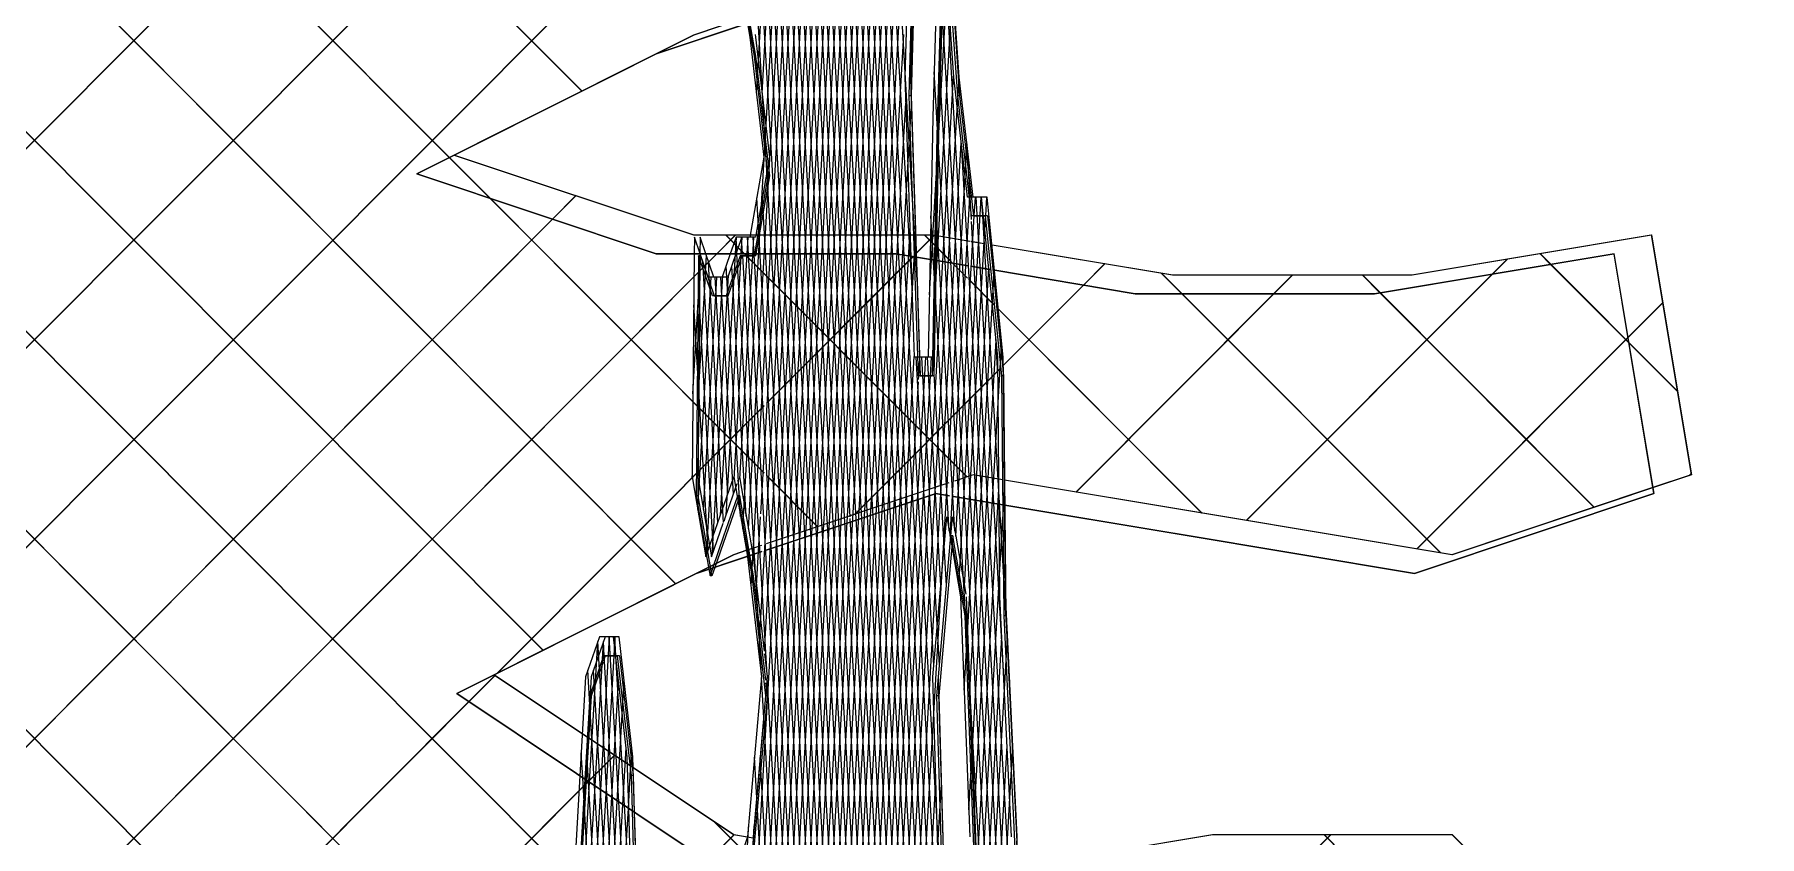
# Model space of a CAD drawing. Header units: millimetres. Extents: x -12186 to 152825, y -4386 to 9463.
# Drawn here: x 121630 to 122309, y 5401 to 5716 of the extents above; entities that cross this region are included whole.
import ezdxf

# ---------------------------------------------------------------- set-up
doc = ezdxf.new("R2010")
doc.units = ezdxf.units.MM
doc.layers.add('G-IMPT', color=8, linetype='Continuous', lineweight=5)
doc.layers.add('L-PLNT', color=71, linetype='Continuous', lineweight=5)

# ---------------------------------------------------------------- blocks, each defined once
blk = doc.blocks.new('SVA_Shades of Green Tree - Australian_Tree_based_on_Leopard_Tree_2901-V502-Section 4')
at = {"layer": 'G-IMPT'}
for p, q in [((-37530.71, 5067.74), (-37478.25, 5973.54)), ((-37610.19, 5474.09), (-38102.97, 5967.7)), ((-37557.99, 5500.23), (-38022.05, 5965.07)), ((-37528.49, 5067.74), (-37476.51, 5965.41)), ((-37528.42, 5499.38), (-37501.5, 5964.23)), ((-37525.39, 5473.25), (-37496.8, 5966.86)), ((-37449.4, 5111.18), (-37498.95, 5966.86)), ((-38798.14, 4685.3), (-37530.07, 5955.51)), ((-37610.32, 5474.09), (-38095.72, 5960.31)), ((-37456.48, 4684.45), (-37530.04, 5954.66)), ((-37524.56, 5527.73), (-37499.67, 5957.5)), ((-37523.14, 5473.82), (-37495.02, 5959.46)), ((-37452.43, 5085.05), (-37503.08, 5959.69)), ((-37453.82, 5147.27), (-37500.58, 5954.88)), ((-37447.18, 5111.18), (-37496.31, 5959.46)), ((-37530.05, 5315.26), (-38161.72, 5947.99)), ((-37529.92, 5315.26), (-38161.59, 5947.99)), ((-37773.82, 5716.29), (-38010.39, 5953.26)), ((-37454.26, 4684.45), (-37527.66, 5951.79)), ((-37865.12, 5620.02), (-37539.4, 5946.29)), ((-37530.71, 4989.31), (-37475.21, 5947.52)), ((-37530.71, 5303.02), (-37493.4, 5947.14)), ((-37455.45, 5058.91), (-37506.77, 5944.96)), ((-37453.24, 5058.91), (-37504.48, 5943.74)), ((-37446.37, 5137.32), (-37492.99, 5942.42)), ((-37465.04, 5616.51), (-37483.83, 5940.98)), ((-37464.84, 5651.37), (-37481.61, 5940.98)), ((-37529.92, 5550.55), (-37917.8, 5939.08)), ((-37530.71, 5538.31), (-37507.55, 5938.23)), ((-37528.49, 4989.31), (-37473.5, 5938.8)), ((-37528.49, 5303.02), (-37491.69, 5938.42)), ((-37528.49, 5538.31), (-37505.57, 5934.15)), ((-37530.05, 5236.83), (-38208.7, 5916.62)), ((-37529.92, 5236.83), (-38208.57, 5916.62)), ((-37530.71, 5224.59), (-37490.68, 5915.78)), ((-37528.74, 4944.79), (-37472.49, 5916.16)), ((-37456.48, 4998.27), (-37509.79, 5918.82)), ((-37454.74, 5006.39), (-37507.5, 5917.46)), ((-37647.2, 5667.89), (-37888.51, 5909.6)), ((-37528.49, 5224.59), (-37488.97, 5907.06)), ((-37526.53, 4944.79), (-37470.78, 5907.44)), ((-37453.39, 4709.57), (-37522.77, 5907.68)), ((-37529.92, 5158.4), (-38275.07, 5904.8)), ((-37594.9, 5694.06), (-37805.28, 5904.8)), ((-37530.64, 5147.27), (-37486.82, 5903.95)), ((-37526.28, 5693.21), (-37514.07, 5903.95)), ((-37450.83, 4743.73), (-37518.02, 5903.95)), ((-37448.26, 4777.89), (-37513.48, 5903.95)), ((-37442.87, 5155.24), (-37486.22, 5903.95)), ((-37530.05, 5158.4), (-38267.81, 5897.4)), ((-37595.03, 5694.06), (-37798.03, 5897.4)), ((-37528.52, 5145.62), (-37485.03, 5896.56)), ((-37525.71, 4918.65), (-37469.05, 5897.11)), ((-37524.06, 5693.21), (-37512.29, 5896.56)), ((-37451.18, 4709.57), (-37519.92, 5896.56)), ((-37448.61, 4743.73), (-37515.37, 5896.56)), ((-37489.41, 5526.62), (-37510.83, 5896.56)), ((-37444.16, 5137.32), (-37488.09, 5896.07)), ((-37452.53, 5360.39), (-37483.58, 5896.56)), ((-37478.46, 4985.62), (-37530.71, 5887.77)), ((-37476.25, 4985.62), (-37528.49, 5887.77)), ((-37523.5, 4918.65), (-37467.29, 5889.24)), ((-38419.31, 4986.47), (-37530.05, 5877.22)), ((-38419.18, 4986.47), (-37529.92, 5877.22)), ((-37522.79, 4890.76), (-37465.83, 5874.33)), ((-37520.57, 4890.76), (-37464.21, 5864.1)), ((-37481.81, 4964.99), (-37530.71, 5809.34)), ((-37479.59, 4964.99), (-37528.49, 5809.34)), ((-37519.88, 4862.54), (-37465.18, 5807.11)), ((-38361.61, 4965.83), (-37530.05, 5798.79)), ((-38361.48, 4965.83), (-37529.92, 5798.79)), ((-37428.81, 5304.62), (-37454.82, 5753.84)), ((-37426.76, 5307.56), (-37452.61, 5753.84)), ((-37458.2, 5613.9), (-37451.16, 5735.54)), ((-37455.99, 5613.9), (-37449.46, 5726.64)), ((-37558.12, 5500.23), (-37773.57, 5716.05)), ((-37517.66, 4862.54), (-37468.22, 5716.29)), ((-37497.26, 4861.01), (-37448.68, 5699.9)), ((-37431.84, 5278.48), (-37456.34, 5701.56)), ((-37429.62, 5278.48), (-37454.12, 5701.56)), ((-37446.91, 5692.12), (-37446.64, 5696.8)), ((-37446.64, 5696.8), (-37446.46, 5699.9)), ((-37495.04, 4861.01), (-37446.96, 5691.3)), ((-37507.85, 4991.9), (-37467.45, 5689.44)), ((-37465.79, 5679.94), (-37465.32, 5688.05)), ((-37465.32, 5688.05), (-37465.24, 5689.44)), ((-37505.63, 4991.9), (-37465.79, 5679.94)), ((-37496.19, 4801.04), (-37445.66, 5673.66)), ((-37427.19, 5355.16), (-37445.62, 5673.34)), ((-37443.93, 5665.16), (-37443.69, 5669.41)), ((-37443.69, 5669.41), (-37443.44, 5673.66)), ((-37442.67, 5660.59), (-37443.4, 5673.34)), ((-37631.27, 5651.94), (-37647.2, 5667.89)), ((-37493.98, 4801.04), (-37443.93, 5665.16)), ((-37441.93, 5647.86), (-37442.67, 5660.59)), ((-38337.71, 4911.22), (-37597.26, 5652.92)), ((-37530.05, 5550.55), (-37631.27, 5651.94)), ((-37606.59, 5643.7), (-37597.38, 5652.92)), ((-37483.19, 4910.37), (-37526.14, 5652.07)), ((-37523.76, 5649.2), (-37523.93, 5652.07)), ((-37480.97, 4910.37), (-37523.76, 5649.2)), ((-37463.12, 5621.61), (-37464.84, 5651.37)), ((-37450.07, 5518.97), (-37442.35, 5652.33)), ((-37446.67, 5499.37), (-37437.81, 5652.33)), ((-37440.56, 5644.94), (-37440.13, 5652.33)), ((-37428.81, 5461.44), (-37439.86, 5652.33)), ((-37437.22, 5644.94), (-37437.65, 5652.33)), ((-37436.02, 5644.94), (-37435.59, 5652.33)), ((-38337.84, 4911.22), (-37606.59, 5643.7)), ((-37450.42, 5520.97), (-37457.6, 5644.96)), ((-37448.21, 5520.97), (-37455.39, 5644.96)), ((-37447.86, 5518.97), (-37440.56, 5644.94)), ((-37444.45, 5499.37), (-37436.08, 5643.96)), ((-37441.68, 5643.56), (-37441.93, 5647.86)), ((-37425.25, 5359.83), (-37441.63, 5642.69)), ((-37428.98, 5502.68), (-37437.22, 5644.94)), ((-38342.94, 4827.56), (-37534.4, 5637.45)), ((-37541.91, 5630.05), (-37534.53, 5637.45)), ((-37531.13, 5630.05), (-37538.51, 5637.45)), ((-37529.92, 5628.97), (-37538.38, 5637.45)), ((-37534.48, 5630.05), (-37534.1, 5636.6)), ((-37533.95, 5630.05), (-37534.32, 5636.52)), ((-37532.26, 5630.05), (-37531.88, 5636.6)), ((-37531.73, 5630.05), (-37532.11, 5636.52)), ((-37530.71, 5616.73), (-37529.55, 5636.6)), ((-37482.88, 4826.71), (-37529.79, 5636.6)), ((-37527.77, 5629.21), (-37527.34, 5636.6)), ((-37527.17, 5629.6), (-37527.57, 5636.6)), ((-37525.8, 5637.45), (-37464.38, 5637.45)), ((-37525.8, 5637.45), (-37464.38, 5637.45)), ((-37503.86, 4982.38), (-37465.8, 5639.54)), ((-37464.13, 5630.04), (-37463.66, 5638.15)), ((-37463.66, 5638.15), (-37463.58, 5639.54)), ((-37463.64, 5637.45), (-37456.79, 5637.45)), ((-37463.64, 5637.45), (-37456.66, 5637.45)), ((-37463.4, 5630.27), (-37456.31, 5637.37)), ((-37463.4, 5630.14), (-37456.19, 5637.37)), ((-37456.09, 5633.31), (-37460.22, 5637.45)), ((-37456.09, 5633.44), (-37460.09, 5637.45)), ((-37456.01, 5637.34), (-37442.23, 5635.04)), ((-37456.01, 5637.32), (-37442.24, 5635.02)), ((-38343.07, 4827.56), (-37541.91, 5630.05)), ((-37551.29, 5574.99), (-37548.15, 5629.27)), ((-37548.55, 5629.21), (-37548.57, 5627.67)), ((-37546.28, 5623.23), (-37545.93, 5629.27)), ((-37540.43, 5527.21), (-37534.48, 5630.05)), ((-37538.22, 5527.21), (-37532.31, 5629.21)), ((-37530.71, 5574.06), (-37533.95, 5630.05)), ((-37528.49, 5574.06), (-37531.68, 5629.21)), ((-37527.43, 5626.34), (-37530.29, 5629.21)), ((-37527.42, 5626.47), (-37529.92, 5628.97)), ((-37528.49, 5616.73), (-37527.77, 5629.21)), ((-37480.67, 4826.71), (-37527.17, 5629.6)), ((-37522.17, 5571.28), (-37464.11, 5629.43)), ((-37522.16, 5571.41), (-37464.74, 5628.93)), ((-37501.64, 4982.38), (-37464.13, 5630.04)), ((-37443.18, 5620.51), (-37456.09, 5633.44)), ((-37449.11, 5626.32), (-37456.09, 5633.31)), ((-37441.76, 5634.96), (-37436.69, 5634.11)), ((-37441.76, 5634.94), (-37436.69, 5634.09)), ((-37213.77, 5625.88), (-37218.01, 5630.12)), ((-37163.69, 5575.84), (-37217.88, 5630.12)), ((-37548.57, 5627.67), (-37549.39, 5542.53)), ((-37541.45, 5524.29), (-37547.4, 5627.14)), ((-37546.39, 5621.41), (-37546.28, 5623.23)), ((-37544.7, 5618.67), (-37545.19, 5627.14)), ((-37532.5, 5526.7), (-37538.22, 5625.32)), ((-37535.72, 5620.51), (-37536, 5625.32)), ((-37462.22, 5561.16), (-37527.15, 5626.2)), ((-37462.22, 5561.03), (-37527.15, 5626.07)), ((-37443.19, 5620.39), (-37448.11, 5625.32)), ((-37444.5, 5458.35), (-37434.88, 5624.38)), ((-37432.9, 5620.42), (-37432.67, 5624.38)), ((-37429.39, 5585.78), (-37389.07, 5626.17)), ((-37400.46, 5536.33), (-37315.21, 5621.72)), ((-37397.62, 5617.73), (-37389.2, 5626.17)), ((-37358.84, 5614.33), (-37366.95, 5622.46)), ((-37256.93, 5512.38), (-37366.82, 5622.46)), ((-37333.47, 5525.13), (-37236.72, 5622.05)), ((-37333.34, 5525.13), (-37230.67, 5627.98)), ((-37322.72, 5614.33), (-37315.34, 5621.72)), ((-37280.89, 5614.68), (-37287.92, 5621.72)), ((-37196.53, 5530.31), (-37287.79, 5621.72)), ((-37236.72, 5622.05), (-37230.79, 5627.98)), ((-37182.91, 5594.96), (-37213.77, 5625.88)), ((-37549.38, 5529.46), (-37544.09, 5620.88)), ((-37549.08, 5574.99), (-37546.39, 5621.41)), ((-37545.88, 5511.54), (-37539.51, 5621.61)), ((-37544.55, 5616.13), (-37544.7, 5618.67)), ((-37539.23, 5524.29), (-37544.55, 5616.13)), ((-37543.67, 5511.54), (-37537.68, 5614.88)), ((-37537.56, 5535.49), (-37542.5, 5620.88)), ((-37542.3, 5613.48), (-37541.88, 5620.88)), ((-37539.86, 5613.48), (-37540.29, 5620.88)), ((-37537.68, 5614.88), (-37537.29, 5621.61)), ((-37530.29, 5526.7), (-37535.72, 5620.51)), ((-37535.07, 5541.44), (-37530.71, 5616.73)), ((-37532.85, 5541.44), (-37528.49, 5616.73)), ((-37462.82, 5616.51), (-37463.12, 5621.61)), ((-37442.28, 5458.35), (-37433.17, 5615.78)), ((-37432.55, 5609.74), (-37442.04, 5619.24)), ((-37432.57, 5609.88), (-37442.03, 5619.36)), ((-37433.17, 5615.79), (-37432.9, 5620.42)), ((-37429.4, 5585.9), (-37397.62, 5617.73)), ((-37545.34, 5513.09), (-37550.95, 5609.97)), ((-37543.13, 5513.09), (-37548.74, 5609.97)), ((-37547.17, 5529.46), (-37542.3, 5613.48)), ((-37535.34, 5535.49), (-37539.86, 5613.48)), ((-37350.88, 5528.06), (-37431.75, 5609.06)), ((-37351.01, 5528.06), (-37431.73, 5608.92)), ((-37400.59, 5536.33), (-37322.72, 5614.33)), ((-37257.06, 5512.38), (-37358.84, 5614.33)), ((-37196.66, 5530.31), (-37280.89, 5614.68)), ((-37266.23, 5513.93), (-37169.51, 5610.81)), ((-37183.27, 5597.15), (-37169.64, 5610.81)), ((-37442.68, 5411.3), (-37431.99, 5595.87)), ((-37431.27, 5582.48), (-37432.12, 5597.14)), ((-37430.01, 5591.91), (-37429.78, 5595.87)), ((-37429.06, 5582.48), (-37429.91, 5597.14)), ((-37266.36, 5513.93), (-37183.27, 5597.15)), ((-37163.82, 5575.84), (-37182.91, 5594.96)), ((-37501.51, 4944.44), (-37464.15, 5589.64)), ((-37499.17, 4906.5), (-37459.62, 5589.43)), ((-37456.45, 5468.23), (-37463.47, 5589.43)), ((-37462.37, 5582.03), (-37462.01, 5588.25)), ((-37462.01, 5588.25), (-37461.93, 5589.64)), ((-37460.83, 5582.03), (-37461.25, 5589.43)), ((-37453.72, 5499.6), (-37458.93, 5589.43)), ((-37457.83, 5582.03), (-37457.4, 5589.43)), ((-37451.51, 5499.6), (-37456.71, 5589.43)), ((-37430.28, 5587.27), (-37430.01, 5591.91)), ((-37496.95, 4906.5), (-37457.83, 5582.03)), ((-37487.65, 5527.55), (-37430.07, 5585.23)), ((-37487.53, 5527.55), (-37430.06, 5585.11)), ((-37462.46, 5580.55), (-37462.37, 5582.03)), ((-37454.23, 5468.23), (-37460.83, 5582.03)), ((-37440.47, 5411.3), (-37430.28, 5587.27)), ((-37499.3, 4944.44), (-37462.51, 5579.68)), ((-37524.35, 5464.25), (-37530.71, 5574.06)), ((-37530.05, 5563.51), (-37523.24, 5570.33)), ((-37529.92, 5563.51), (-37523.24, 5570.2)), ((-37522.13, 5464.25), (-37528.49, 5574.06)), ((-37628.3, 5465.09), (-37530.05, 5563.51)), ((-37628.18, 5465.09), (-37529.92, 5563.51)), ((-37443.38, 5542.28), (-37461.28, 5560.22)), ((-37443.51, 5542.28), (-37461.27, 5560.08)), ((-37523.24, 5543.72), (-37530.05, 5550.55)), ((-37523.24, 5543.85), (-37529.92, 5550.55)), ((-37551.56, 5541.95), (-37551.6, 5542.75)), ((-37549.34, 5541.95), (-37549.39, 5542.75)), ((-37549.39, 5542.25), (-37543.92, 5510.79)), ((-37533.56, 5540.62), (-37533.14, 5541.82)), ((-37532.99, 5542.25), (-37528.49, 5516.35)), ((-37502.11, 5522.68), (-37522.29, 5542.9)), ((-37502.24, 5522.68), (-37522.29, 5542.77)), ((-37441.44, 5542.97), (-37448.39, 5540.65)), ((-37441.44, 5542.93), (-37448.39, 5540.61)), ((-37429.35, 5541.13), (-37441.09, 5543.09)), ((-37429.35, 5541.15), (-37440.96, 5543.09)), ((-37159.24, 5542.8), (-37158.45, 5543.59)), ((-37159.11, 5542.8), (-37158.32, 5543.59)), ((-37538.46, 5526.52), (-37533.89, 5539.66)), ((-37531.66, 5521.84), (-37530.71, 5538.31)), ((-37529.44, 5521.84), (-37528.49, 5538.31)), ((-37450.51, 5539.9), (-37522.41, 5515.9)), ((-37456.44, 5537.97), (-37522.41, 5515.95)), ((-37452.14, 5539.4), (-37456.16, 5538.06)), ((-37450.51, 5539.94), (-37452.03, 5539.44)), ((-37441.1, 5360.2), (-37430.84, 5537.4)), ((-37429.22, 5527.17), (-37428.62, 5537.4)), ((-37526.2, 5499.38), (-37524.63, 5526.62)), ((-37438.88, 5360.2), (-37429.25, 5526.62)), ((-37543.92, 5510.79), (-37539.32, 5524.05)), ((-37539.02, 5524.9), (-37538.46, 5526.52)), ((-37455.45, 4940.29), (-37489.37, 5525.91)), ((-37524.24, 5515.34), (-37529.89, 5513.45)), ((-37524.23, 5515.3), (-37529.88, 5513.41)), ((-37454.64, 5463.61), (-37449.81, 5519.13)), ((-37428.03, 5486.23), (-37428.98, 5502.68)), ((-37426.59, 5461.44), (-37428.03, 5486.23)), ((-37587.56, 5419.23), (-37584.08, 5479.34)), ((-37580.51, 5414.52), (-37584.26, 5479.34)), ((-37582.29, 5471.95), (-37581.87, 5479.34)), ((-37581.62, 5471.95), (-37582.05, 5479.34)), ((-37439.59, 5307.92), (-37429.66, 5479.23)), ((-37427.58, 5476.98), (-37427.45, 5479.23)), ((-37591.93, 5422.15), (-37588.74, 5477.37)), ((-37585.23, 5417.67), (-37588.7, 5477.48)), ((-37586.91, 5470.64), (-37586.52, 5477.37)), ((-37586.16, 5471.95), (-37586.48, 5477.48)), ((-37523.11, 5472.71), (-37522.08, 5463.81)), ((-37427.98, 5470.03), (-37427.58, 5476.98)), ((-37589.96, 5420.83), (-37592.59, 5466.28)), ((-37590.1, 5461.47), (-37590.38, 5466.28)), ((-37589.8, 5420.72), (-37586.91, 5470.64)), ((-37582.93, 5416.14), (-37586.16, 5471.95)), ((-37585.43, 5417.8), (-37582.29, 5471.95)), ((-37578.21, 5412.98), (-37581.62, 5471.95)), ((-37437.37, 5307.92), (-37427.98, 5470.03)), ((-38315.8, 4776.31), (-37629.06, 5464.21)), ((-37639.49, 5453.89), (-37629.19, 5464.21)), ((-37587.66, 5419.29), (-37590.1, 5461.47)), ((-37583.19, 5416.31), (-37580.55, 5461.82)), ((-37578.58, 5457.57), (-37578.34, 5461.82)), ((-37522.06, 5463.61), (-37527.52, 5400.71)), ((-37484.46, 4775.47), (-37524.29, 5463.36)), ((-37482.24, 4775.47), (-37522.08, 5463.36)), ((-37454.45, 5457.05), (-37454.63, 5463.42)), ((-38315.92, 4776.31), (-37639.49, 5453.89)), ((-37591.69, 5456.88), (-37593.64, 5423.28)), ((-37581.06, 5414.89), (-37578.83, 5453.32)), ((-37578.83, 5453.32), (-37578.58, 5457.57)), ((-38287.6, 4726.13), (-37582.07, 5432.84)), ((-37594.68, 5423.98), (-37595.25, 5433.73)), ((-37592.38, 5422.44), (-37593.03, 5433.73)), ((-37592.5, 5422.52), (-37582.2, 5432.84)), ((-37578.82, 5413.39), (-37577.52, 5435.68)), ((-37575.56, 5431.43), (-37575.31, 5435.68)), ((-37486.09, 4725.28), (-37527.02, 5432)), ((-37483.88, 4725.28), (-37524.8, 5431.84)), ((-37436.6, 5281), (-37427.6, 5436.46)), ((-37425.92, 5427.26), (-37425.51, 5434.21)), ((-37425.51, 5434.21), (-37425.38, 5436.46)), ((-37576.68, 5411.97), (-37575.8, 5427.18)), ((-37575.8, 5427.18), (-37575.56, 5431.43)), ((-37434.39, 5281), (-37425.92, 5427.26)), ((-38287.73, 4726.13), (-37592.5, 5422.52)), ((-37602.28, 5243.44), (-37591.93, 5422.15)), ((-37600.07, 5243.44), (-37589.8, 5420.72)), ((-37598.24, 5234.86), (-37587.56, 5419.23)), ((-37593.64, 5423.28), (-37596.77, 5369.26)), ((-37551.57, 4679.43), (-37594.68, 5423.98)), ((-37549.35, 4679.43), (-37592.38, 5422.44)), ((-37549.21, 4717.19), (-37589.96, 5420.83)), ((-37547, 4717.19), (-37587.66, 5419.29)), ((-37482.34, 4961.68), (-37455.66, 5422.49)), ((-37454, 5412.89), (-37453.51, 5421.38)), ((-37596.02, 5234.86), (-37585.43, 5417.8)), ((-37594.6, 5219.23), (-37583.19, 5416.31)), ((-37592.39, 5219.23), (-37581.06, 5414.89)), ((-37591.88, 5187.86), (-37578.82, 5413.39)), ((-37589.66, 5187.86), (-37576.68, 5411.97)), ((-37545.35, 4728.95), (-37585.23, 5417.67)), ((-37543.14, 4728.95), (-37582.93, 5416.14)), ((-37542.93, 4765.56), (-37580.51, 5414.52)), ((-37557.38, 5053.32), (-37578.21, 5412.98)), ((-37480.13, 4961.68), (-37454, 5412.89)), ((-37528.54, 5392.17), (-37543.05, 5406.71)), ((-37528.51, 5392.27), (-37542.92, 5406.71)), ((-37530.71, 5381.45), (-37529.29, 5405.86)), ((-37528.49, 5381.45), (-37527.12, 5405.08)), ((-37936.36, 4999.54), (-37535.04, 5401.53)), ((-37543.59, 5393.09), (-37535.17, 5401.53)), ((-37429.39, 5272.07), (-37300.12, 5401.55)), ((-37307.63, 5394.16), (-37300.25, 5401.55)), ((-37295.63, 5394.16), (-37303.01, 5401.55)), ((-36833.81, 4931.68), (-37302.88, 5401.55))]:
    blk.add_line(p, q, dxfattribs=at)
at = {"layer": 'G-IMPT', "flags": 128}
for points in [[(-37454.12, 5369.26), (-37456.85, 5463.61), (-37451.38, 5526.52), (-37445.92, 5495.07), (-37442.27, 5400.71)], [(-37425.87, 5400.71), (-37430.43, 5495.07), (-37431.34, 5589.43), (-37437.72, 5652.33), (-37443.18, 5652.33), (-37448.65, 5699.51), (-37454.12, 5778.14), (-37456.85, 5683.78), (-37458.67, 5589.43), (-37464.14, 5589.43), (-37467.78, 5699.51), (-37465.05, 5793.87)], [(-37465.39, 5694.15), (-37465.57, 5699.51), (-37462.84, 5793.87), (-37463.68, 5880.83)], [(-37429.05, 5582.03), (-37429.13, 5589.43), (-37435.5, 5652.33), (-37440.97, 5652.33), (-37446.44, 5699.51), (-37451.9, 5778.14), (-37452.12, 5770.75)], [(-37452.24, 5766.63), (-37454.64, 5683.78), (-37456.46, 5589.43)], [(-37530.71, 5726.04), (-37528.83, 5715.24), (-37523.36, 5668.06), (-37528.83, 5636.6), (-37534.29, 5636.6), (-37536.57, 5630.05)], [(-37530.05, 5723.08), (-37551.03, 5716.08), (-37645.27, 5668.9)], [(-37529.92, 5723.08), (-37550.9, 5716.08), (-37645.14, 5668.9), (-37550.9, 5637.45), (-37525.8, 5637.45)], [(-37526.8, 5716.29), (-37526.61, 5715.24), (-37521.15, 5668.06), (-37522.03, 5662.96)], [(-37456.94, 5589.43), (-37461.93, 5589.43), (-37465.39, 5694.15)], [(-37645.22, 5668.88), (-37551.03, 5637.45), (-37525.8, 5637.45)], [(-37522.03, 5662.96), (-37526.61, 5636.6), (-37532.08, 5636.6), (-37534.36, 5630.05)], [(-37548.42, 5630.05), (-37550.69, 5636.6), (-37550.76, 5630.05)], [(-37546.2, 5630.05), (-37548.48, 5636.6), (-37548.54, 5630.05)], [(-37434.25, 5633.71), (-37362.42, 5621.72), (-37268.18, 5621.72), (-37173.94, 5637.45), (-37158.24, 5543.09), (-37252.48, 5511.64), (-37346.72, 5527.36), (-37428.61, 5541.03)], [(-37434.24, 5633.69), (-37362.55, 5621.72), (-37268.31, 5621.72), (-37174.07, 5637.45), (-37158.37, 5543.09), (-37173.44, 5538.06)], [(-37550.76, 5630.05), (-37551.61, 5542.25), (-37546.14, 5510.79), (-37540.67, 5526.52), (-37535.21, 5542.25), (-37530.71, 5516.35)], [(-37536.57, 5630.05), (-37539.76, 5620.88), (-37545.23, 5620.88), (-37548.42, 5630.05)], [(-37534.36, 5630.05), (-37537.55, 5620.88), (-37543.01, 5620.88), (-37546.2, 5630.05)], [(-37428.16, 5493.85), (-37428.21, 5495.07), (-37429.05, 5582.03)], [(-37173.44, 5538.06), (-37252.61, 5511.64), (-37346.85, 5527.36), (-37428.61, 5541.01)], [(-37449.81, 5519.13), (-37449.17, 5526.52), (-37443.88, 5496.1)], [(-37530.05, 5513.4), (-37535.33, 5511.64), (-37629.57, 5464.46)], [(-37529.92, 5513.4), (-37535.2, 5511.64), (-37629.44, 5464.46), (-37535.2, 5401.55), (-37527.54, 5400.27)], [(-37530.71, 5516.35), (-37529.74, 5510.79), (-37524.27, 5463.61), (-37529.74, 5400.71), (-37533, 5391.32)], [(-37528.49, 5516.35), (-37527.52, 5510.79), (-37523.24, 5473.79)], [(-37443.7, 5495.07), (-37440.06, 5400.71), (-37437.33, 5306.35), (-37431.86, 5259.17), (-37427.03, 5300.84)], [(-37423.75, 5397.62), (-37423.66, 5400.71), (-37428.16, 5493.85)], [(-37576.53, 5411.86), (-37577.12, 5432.16), (-37582.58, 5479.34), (-37588.05, 5479.34), (-37593.52, 5463.61), (-37595.77, 5424.71)], [(-37574.27, 5410.36), (-37574.9, 5432.16), (-37580.37, 5479.34), (-37585.84, 5479.34), (-37591.3, 5463.61), (-37591.69, 5456.88)], [(-37423.67, 5388.71), (-37346.72, 5401.55), (-37252.48, 5401.55), (-37158.24, 5307.19), (-36859.81, 5307.19)], [(-37629.53, 5464.43), (-37535.33, 5401.55), (-37527.54, 5400.25)], [(-37431.86, 5164.81), (-37438.24, 5227.72), (-37440.97, 5322.08), (-37446.44, 5353.53), (-37451.9, 5369.26), (-37454.45, 5457.05)], [(-37595.77, 5424.71), (-37598.98, 5369.26), (-37604.45, 5353.53), (-37606.24, 5353.53)], [(-37546.55, 5393.58), (-37551.61, 5306.35), (-37568.92, 5306.35), (-37574.38, 5337.8), (-37576.53, 5411.86)], [(-37549.58, 5306.35), (-37566.7, 5306.35), (-37572.17, 5337.8), (-37574.27, 5410.36)], [(-37423.67, 5388.73), (-37346.85, 5401.55), (-37252.61, 5401.55), (-37158.37, 5307.19), (-36859.94, 5307.19), (-36778.88, 5334.25)]]:
    blk.add_lwpolyline(points, dxfattribs=at)
at = {"layer": 'L-PLNT'}
for p, q in [((-37466.19, 5692.12), (-37463.46, 5786.47)), ((-37462.72, 5786.47), (-37465.45, 5692.12)), ((-37452.52, 5770.75), (-37455.26, 5676.39)), ((-37447.06, 5692.12), (-37452.52, 5770.75)), ((-37451.78, 5770.75), (-37446.32, 5692.12)), ((-37454.52, 5676.39), (-37452, 5763.25)), ((-37529.97, 5723.57), (-37527.23, 5707.84)), ((-37526.5, 5707.84), (-37529.23, 5723.57)), ((-37565.71, 5708.69), (-37529.97, 5720.62)), ((-37530.01, 5720.62), (-37565.71, 5708.7)), ((-37659.95, 5661.51), (-37565.71, 5708.69)), ((-37565.75, 5708.69), (-37659.95, 5661.53)), ((-37565.75, 5708.69), (-37565.71, 5708.69)), ((-37527.23, 5707.84), (-37521.77, 5660.66)), ((-37526.5, 5707.84), (-37527.23, 5707.84)), ((-37521.03, 5660.66), (-37526.5, 5707.84)), ((-37462.55, 5582.03), (-37466.19, 5692.12)), ((-37465.45, 5692.12), (-37466.19, 5692.12)), ((-37465.45, 5692.12), (-37461.81, 5582.03)), ((-37441.59, 5644.94), (-37447.06, 5692.12)), ((-37446.32, 5692.12), (-37447.06, 5692.12)), ((-37446.32, 5692.12), (-37440.85, 5644.94)), ((-37455.26, 5676.39), (-37457.08, 5582.03)), ((-37456.34, 5582.03), (-37454.52, 5676.39)), ((-37454.52, 5676.39), (-37455.26, 5676.39)), ((-37659.99, 5661.51), (-37659.95, 5661.51)), ((-37565.71, 5630.05), (-37659.95, 5661.51)), ((-37659.95, 5661.49), (-37565.75, 5630.05)), ((-37521.77, 5660.66), (-37527.23, 5629.21)), ((-37526.5, 5629.21), (-37521.03, 5660.66)), ((-37521.03, 5660.66), (-37521.77, 5660.66)), ((-37436.12, 5644.94), (-37441.59, 5644.94)), ((-37440.85, 5644.94), (-37441.59, 5644.94)), ((-37440.85, 5644.94), (-37436.12, 5644.94)), ((-37429.75, 5582.03), (-37436.12, 5644.94)), ((-37435.38, 5644.94), (-37436.12, 5644.94)), ((-37435.38, 5644.94), (-37429.01, 5582.03)), ((-37565.75, 5630.05), (-37565.71, 5630.05)), ((-37527.09, 5630.05), (-37565.71, 5630.05)), ((-37565.71, 5630.05), (-37527.09, 5630.05)), ((-37549.1, 5629.21), (-37550.01, 5534.85)), ((-37543.63, 5613.48), (-37549.1, 5629.21)), ((-37548.36, 5629.21), (-37549.1, 5629.21)), ((-37548.38, 5627.14), (-37548.36, 5629.21)), ((-37548.36, 5629.21), (-37542.9, 5613.48)), ((-37532.7, 5629.21), (-37538.17, 5613.48)), ((-37537.43, 5613.48), (-37531.96, 5629.21)), ((-37529.97, 5629.21), (-37532.7, 5629.21)), ((-37531.96, 5629.21), (-37532.7, 5629.21)), ((-37531.96, 5629.21), (-37529.23, 5629.21)), ((-37527.23, 5629.21), (-37529.97, 5629.21)), ((-37529.23, 5629.21), (-37527.23, 5629.21)), ((-37526.5, 5629.21), (-37527.23, 5629.21)), ((-37471.47, 5630.05), (-37527.09, 5630.05)), ((-37527.09, 5630.05), (-37471.51, 5630.05)), ((-37471.51, 5630.05), (-37471.47, 5630.05)), ((-37464.09, 5628.82), (-37471.47, 5630.05)), ((-37471.47, 5630.05), (-37464.09, 5628.82)), ((-37456.2, 5627.51), (-37463.35, 5628.7)), ((-37463.35, 5628.69), (-37456.2, 5627.5)), ((-37188.75, 5630.05), (-37282.99, 5614.33)), ((-37282.99, 5614.33), (-37188.79, 5630.05)), ((-37188.79, 5630.05), (-37173.09, 5535.7)), ((-37188.79, 5630.05), (-37188.75, 5630.05)), ((-37173.04, 5535.7), (-37188.75, 5630.05)), ((-37549.27, 5534.85), (-37548.38, 5627.14)), ((-37442.87, 5625.28), (-37456.2, 5627.51)), ((-37456.2, 5627.5), (-37442.87, 5625.27)), ((-37433.98, 5623.8), (-37441.93, 5625.13)), ((-37441.93, 5625.12), (-37433.98, 5623.79)), ((-37377.23, 5614.33), (-37433.23, 5623.67)), ((-37433.23, 5623.67), (-37377.27, 5614.33)), ((-37538.17, 5613.48), (-37543.63, 5613.48)), ((-37542.9, 5613.48), (-37543.63, 5613.48)), ((-37542.9, 5613.48), (-37538.17, 5613.48)), ((-37537.43, 5613.48), (-37538.17, 5613.48)), ((-37377.27, 5614.33), (-37377.23, 5614.33)), ((-37282.99, 5614.33), (-37377.23, 5614.33)), ((-37377.23, 5614.33), (-37283.03, 5614.33)), ((-37283.03, 5614.33), (-37282.99, 5614.33)), ((-37457.08, 5582.03), (-37462.55, 5582.03)), ((-37461.81, 5582.03), (-37462.55, 5582.03)), ((-37461.81, 5582.03), (-37457.08, 5582.03)), ((-37456.34, 5582.03), (-37457.08, 5582.03)), ((-37428.83, 5487.67), (-37429.75, 5582.03)), ((-37429.01, 5582.03), (-37429.75, 5582.03)), ((-37429.01, 5582.03), (-37428.1, 5487.67)), ((-37550.01, 5534.85), (-37544.98, 5505.92)), ((-37549.27, 5534.85), (-37550.01, 5534.85)), ((-37544.29, 5506.15), (-37549.27, 5534.85)), ((-37539.08, 5519.13), (-37533.61, 5534.85)), ((-37533.37, 5533.44), (-37538.34, 5519.13)), ((-37533.61, 5534.85), (-37529.97, 5513.88)), ((-37532.87, 5534.85), (-37533.61, 5534.85)), ((-37532.87, 5534.85), (-37533.37, 5533.44)), ((-37529.23, 5513.88), (-37532.87, 5534.85)), ((-37456.4, 5535.5), (-37522.42, 5513.46)), ((-37522.42, 5513.45), (-37456.4, 5535.48)), ((-37455.81, 5535.7), (-37455.76, 5535.7)), ((-37455.76, 5535.7), (-37450.33, 5534.79)), ((-37450.33, 5534.78), (-37455.76, 5535.69)), ((-37448.79, 5534.53), (-37429.26, 5531.27)), ((-37429.26, 5531.26), (-37448.79, 5534.52)), ((-37267.28, 5504.24), (-37173.04, 5535.7)), ((-37173.09, 5535.7), (-37267.28, 5504.26)), ((-37173.09, 5535.7), (-37173.04, 5535.7)), ((-37428.52, 5531.15), (-37361.52, 5519.97)), ((-37361.57, 5519.97), (-37428.52, 5531.14)), ((-37361.52, 5519.97), (-37267.28, 5504.24)), ((-37267.33, 5504.24), (-37361.52, 5519.96)), ((-37543.5, 5506.41), (-37539.08, 5519.13)), ((-37538.34, 5519.13), (-37542.66, 5506.69)), ((-37529.97, 5513.88), (-37528.14, 5503.4)), ((-37527.41, 5503.4), (-37529.23, 5513.88)), ((-37455.26, 5456.22), (-37449.79, 5519.13)), ((-37449.3, 5516.29), (-37454.52, 5456.22)), ((-37449.79, 5519.13), (-37444.32, 5487.67)), ((-37449.05, 5519.13), (-37449.79, 5519.13)), ((-37449.05, 5519.13), (-37449.3, 5516.29)), ((-37444.26, 5491.53), (-37449.05, 5519.13)), ((-37550, 5504.24), (-37529.97, 5510.93)), ((-37530.01, 5510.93), (-37550, 5504.26)), ((-37544.54, 5503.4), (-37543.5, 5506.41)), ((-37542.66, 5506.69), (-37543.81, 5503.4)), ((-37524.17, 5512.88), (-37529.48, 5511.11)), ((-37529.48, 5511.09), (-37524.17, 5512.87)), ((-37644.24, 5457.06), (-37550, 5504.24)), ((-37550.05, 5504.24), (-37644.24, 5457.09)), ((-37550.05, 5504.24), (-37550, 5504.24)), ((-37544.98, 5505.92), (-37544.54, 5503.4)), ((-37543.81, 5503.4), (-37544.54, 5503.4)), ((-37544.05, 5504.81), (-37544.29, 5506.15)), ((-37543.81, 5503.4), (-37544.05, 5504.81)), ((-37528.14, 5503.4), (-37522.68, 5456.22)), ((-37527.41, 5503.4), (-37528.14, 5503.4)), ((-37522.65, 5462.35), (-37527.41, 5503.4)), ((-37267.33, 5504.24), (-37267.28, 5504.24)), ((-37444.32, 5487.67), (-37440.68, 5393.31)), ((-37443.58, 5487.67), (-37444.32, 5487.67)), ((-37443.58, 5487.67), (-37444.15, 5490.94)), ((-37439.94, 5393.31), (-37443.58, 5487.67)), ((-37424.28, 5393.31), (-37428.83, 5487.67)), ((-37428.1, 5487.67), (-37428.83, 5487.67)), ((-37428.1, 5487.67), (-37423.54, 5393.31)), ((-37586.46, 5471.95), (-37591.92, 5456.22)), ((-37591.18, 5456.22), (-37586.52, 5469.63)), ((-37580.99, 5471.95), (-37586.46, 5471.95)), ((-37585.72, 5471.95), (-37586.46, 5471.95)), ((-37586.43, 5469.89), (-37585.72, 5471.95)), ((-37585.72, 5471.95), (-37580.99, 5471.95)), ((-37575.52, 5424.77), (-37580.99, 5471.95)), ((-37580.25, 5471.95), (-37580.99, 5471.95)), ((-37580.25, 5471.95), (-37574.78, 5424.77)), ((-37521.94, 5456.22), (-37522.53, 5461.32)), ((-37644.29, 5457.06), (-37644.24, 5457.06)), ((-37550, 5394.16), (-37644.24, 5457.06)), ((-37644.24, 5457.04), (-37550.05, 5394.16)), ((-37591.92, 5456.22), (-37593.82, 5423.41)), ((-37593.11, 5422.93), (-37591.18, 5456.22)), ((-37591.18, 5456.22), (-37591.92, 5456.22)), ((-37522.68, 5456.22), (-37528.14, 5393.31)), ((-37527.41, 5393.31), (-37522.23, 5452.88)), ((-37521.94, 5456.22), (-37522.68, 5456.22)), ((-37522.19, 5453.31), (-37521.94, 5456.22)), ((-37452.52, 5361.86), (-37455.26, 5456.22)), ((-37454.52, 5456.22), (-37455.26, 5456.22)), ((-37454.52, 5456.22), (-37451.78, 5361.86)), ((-37575.12, 5410.92), (-37575.52, 5424.77)), ((-37574.78, 5424.77), (-37575.52, 5424.77)), ((-37574.78, 5424.77), (-37574.37, 5410.42)), ((-37593.82, 5423.41), (-37597.39, 5361.86)), ((-37596.65, 5361.86), (-37593.11, 5422.93)), ((-37572.79, 5330.41), (-37575.12, 5410.92)), ((-37574.37, 5410.42), (-37572.05, 5330.41))]:
    blk.add_line(p, q, dxfattribs=at)

msp = doc.modelspace()

# ---------------------------------------------------------------- block references
at = {"layer": 'L-PLNT'}
msp.add_blockref('SVA_Shades of Green Tree - Australian_Tree_based_on_Leopard_Tree_2901-V502-Section 4', (159440.27, 0), dxfattribs=at)

doc.saveas('drawing.dxf')
